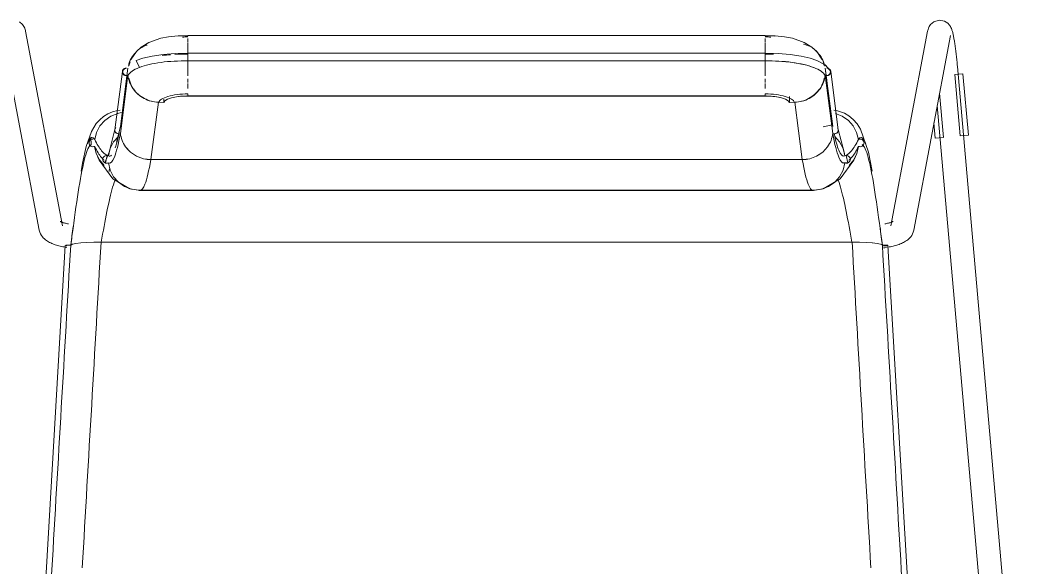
# Model space of a CAD drawing. Header units: millimetres. Extents: x 155927 to 326028, y -36033 to 97293.
# Drawn here: x 162351 to 162869, y 32433 to 32712 of the extents above; entities that cross this region are included whole.
import ezdxf

# ---------------------------------------------------------------- set-up
doc = ezdxf.new("R2010")
doc.units = ezdxf.units.MM
doc.header["$MEASUREMENT"] = 0
doc.layers.add('I-FURN', color=8, linetype='CONTINUOUS', lineweight=9)

msp = doc.modelspace()

# ---------------------------------------------------------------- linework, layer by layer
at = {"layer": 'I-FURN'}
for p, q in [((162817.77, 32711.42), (162820.52, 32712.25)), ((162820.52, 32712.25), (162823.28, 32711.77)), ((162823.28, 32711.77), (162824.94, 32710.73)), ((162350.83, 32711.42), (162352.41, 32710.1)), ((162352.41, 32710.1), (162353.16, 32709.02)), ((162353.16, 32709.02), (162353.53, 32708.21)), ((162353.53, 32708.21), (162353.75, 32707.59)), ((162353.75, 32707.59), (162353.88, 32707.08)), ((162353.88, 32707.08), (162353.97, 32706.66)), ((162372.78, 32607.37), (162353.97, 32706.66)), ((162814.63, 32706.66), (162795.82, 32607.37)), ((162814.72, 32707.08), (162814.63, 32706.66)), ((162814.86, 32707.59), (162814.72, 32707.08)), ((162815.07, 32708.21), (162814.86, 32707.59)), ((162815.45, 32709.02), (162815.07, 32708.21)), ((162816.19, 32710.1), (162815.45, 32709.02)), ((162817.77, 32711.42), (162816.19, 32710.1)), ((162824.94, 32710.73), (162825.79, 32709.82)), ((162825.79, 32709.82), (162826.27, 32709.12)), ((162826.27, 32709.12), (162826.57, 32708.56)), ((162826.57, 32708.56), (162826.79, 32708.08)), ((162826.79, 32708.08), (162826.96, 32707.65)), ((162826.96, 32707.65), (162827.1, 32707.25)), ((162827.1, 32707.25), (162827.22, 32706.85)), ((162827.22, 32706.85), (162827.34, 32706.46)), ((162827.34, 32706.46), (162827.45, 32706.06)), ((162342.18, 32704.43), (162360.99, 32605.14)), ((162422.99, 32703.07), (162416.94, 32700.94)), ((162427.02, 32703.86), (162422.99, 32703.07)), ((162431.84, 32704.36), (162427.02, 32703.86)), ((162436.88, 32704.47), (162431.84, 32704.36)), ((162731.73, 32704.48), (162436.87, 32704.48)), ((162436.87, 32704.17), (162436.87, 32704.46)), ((162436.87, 32701.23), (162436.87, 32702.98)), ((162436.88, 32704.47), (162436.88, 32704.3)), ((162731.73, 32704.3), (162731.73, 32704.47)), ((162731.73, 32704.47), (162736.76, 32704.36)), ((162731.73, 32704.46), (162731.73, 32704.17)), ((162731.73, 32702.98), (162731.73, 32701.23)), ((162736.76, 32704.36), (162741.58, 32703.86)), ((162741.58, 32703.86), (162745.61, 32703.07)), ((162745.61, 32703.07), (162751.66, 32700.94)), ((162807.61, 32605.14), (162826.42, 32704.43)), ((162827.45, 32706.06), (162827.55, 32705.64)), ((162827.55, 32705.64), (162827.65, 32705.22)), ((162827.65, 32705.22), (162827.75, 32704.77)), ((162827.75, 32704.77), (162827.85, 32704.31)), ((162827.85, 32704.31), (162827.94, 32703.84)), ((162827.94, 32703.84), (162828.04, 32703.34)), ((162828.04, 32703.34), (162828.13, 32702.83)), ((162828.13, 32702.83), (162828.22, 32702.29)), ((162828.22, 32702.29), (162828.32, 32701.74)), ((162828.32, 32701.74), (162828.41, 32701.17)), ((162410.58, 32696.25), (162407.9, 32692.36)), ((162413.06, 32698.55), (162410.58, 32696.25)), ((162416.94, 32700.94), (162413.06, 32698.55)), ((162436.87, 32698.38), (162436.87, 32700.95)), ((162436.87, 32695.19), (162436.87, 32698.21)), ((162436.87, 32698.22), (162436.87, 32695.19)), ((162731.73, 32700.95), (162731.73, 32698.38)), ((162731.73, 32695.19), (162731.73, 32698.22)), ((162731.73, 32698.21), (162731.73, 32695.19)), ((162751.66, 32700.94), (162755.54, 32698.55)), ((162755.54, 32698.55), (162758.02, 32696.25)), ((162758.02, 32696.25), (162760.7, 32692.36)), ((162828.41, 32701.17), (162828.5, 32700.59)), ((162828.5, 32700.59), (162828.59, 32699.98)), ((162828.59, 32699.98), (162828.68, 32699.37)), ((162828.68, 32699.37), (162828.77, 32698.73)), ((162828.77, 32698.73), (162828.86, 32698.08)), ((162828.86, 32698.08), (162828.95, 32697.42)), ((162828.95, 32697.42), (162829.04, 32696.74)), ((162829.04, 32696.74), (162829.12, 32696.06)), ((162407.9, 32692.36), (162407.81, 32692.16)), ((162413.9, 32692.91), (162410.45, 32691.75)), ((162410.45, 32691.75), (162412.21, 32688.21)), ((162418.59, 32694.01), (162413.9, 32692.91)), ((162424.21, 32694.86), (162418.59, 32694.01)), ((162430.33, 32695.34), (162424.21, 32694.86)), ((162436.87, 32695.44), (162430.33, 32695.34)), ((162731.73, 32695.44), (162436.87, 32695.44)), ((162436.87, 32691.59), (162436.87, 32695.44)), ((162436.87, 32691.5), (162436.87, 32687.69)), ((162436.87, 32687.69), (162436.87, 32691.5)), ((162436.87, 32691.48), (162731.73, 32691.48)), ((162436.87, 32695.44), (162436.87, 32695.37)), ((162436.87, 32695.37), (162436.87, 32695.17)), ((162436.87, 32695.17), (162436.87, 32694.87)), ((162436.87, 32694.87), (162436.87, 32694.48)), ((162436.87, 32694.48), (162436.87, 32694.02)), ((162436.87, 32694.02), (162436.87, 32693.53)), ((162436.87, 32693.53), (162436.87, 32693.03)), ((162436.87, 32693.03), (162436.87, 32692.56)), ((162436.87, 32692.56), (162436.87, 32692.14)), ((162436.87, 32692.14), (162436.87, 32691.81)), ((162436.87, 32691.81), (162436.87, 32691.59)), ((162731.73, 32695.44), (162731.73, 32691.48)), ((162731.73, 32695.44), (162738.27, 32695.34)), ((162731.73, 32695.37), (162731.73, 32695.44)), ((162731.73, 32695.17), (162731.73, 32695.37)), ((162731.73, 32694.87), (162731.73, 32695.17)), ((162731.73, 32694.48), (162731.73, 32694.87)), ((162731.73, 32694.02), (162731.73, 32694.48)), ((162731.73, 32693.53), (162731.73, 32694.02)), ((162731.73, 32693.03), (162731.73, 32693.53)), ((162731.73, 32692.56), (162731.73, 32693.03)), ((162731.73, 32692.14), (162731.73, 32692.56)), ((162731.73, 32691.81), (162731.73, 32692.14)), ((162731.73, 32691.59), (162731.73, 32691.81)), ((162731.73, 32691.48), (162731.73, 32691.59)), ((162731.73, 32687.69), (162731.73, 32691.5)), ((162731.73, 32691.5), (162731.73, 32687.69)), ((162737.95, 32691.4), (162731.73, 32691.48)), ((162744.52, 32690.86), (162737.95, 32691.4)), ((162738.27, 32695.34), (162744.39, 32694.86)), ((162744.39, 32694.86), (162750.01, 32694.01)), ((162750.01, 32694.01), (162754.7, 32692.91)), ((162754.7, 32692.91), (162758.16, 32691.75)), ((162758.16, 32691.75), (162762.27, 32689.57)), ((162760.7, 32692.36), (162760.8, 32692.16)), ((162829.12, 32696.06), (162829.21, 32695.36)), ((162829.21, 32695.36), (162829.29, 32694.65)), ((162829.29, 32694.65), (162829.37, 32693.93)), ((162829.37, 32693.93), (162829.45, 32693.2)), ((162829.45, 32693.2), (162829.53, 32692.47)), ((162829.53, 32692.47), (162829.61, 32691.73)), ((162829.61, 32691.73), (162829.68, 32690.99)), ((162829.68, 32690.99), (162829.75, 32690.24)), ((162403.42, 32686.17), (162399.57, 32656.39)), ((162406.26, 32687.73), (162402.42, 32658.03)), ((162436.87, 32683.94), (162436.87, 32687.5)), ((162731.73, 32687.5), (162731.73, 32683.94)), ((162748.53, 32690.27), (162744.52, 32690.86)), ((162752.96, 32689.3), (162748.53, 32690.27)), ((162756.4, 32688.21), (162752.96, 32689.3)), ((162762.27, 32689.57), (162764.82, 32686.67)), ((162766.18, 32658.03), (162762.34, 32687.73)), ((162762.49, 32686.53), (162763.11, 32681.76)), ((162769.03, 32656.39), (162765.18, 32686.17)), ((162829.75, 32690.24), (162829.82, 32689.49)), ((162829.82, 32689.49), (162829.89, 32688.74)), ((162829.89, 32688.74), (162829.9, 32688.58)), ((162868.85, 32245.26), (162829.9, 32688.58)), ((162406.24, 32684.19), (162402.4, 32654.48)), ((162405.81, 32684.2), (162405.49, 32681.76)), ((162436.87, 32680.47), (162436.87, 32682.31)), ((162731.73, 32682.31), (162731.73, 32680.47)), ((162762.36, 32684.19), (162766.2, 32654.48)), ((162828.49, 32684.6), (162831.25, 32653.19)), ((162828.61, 32684.61), (162830.67, 32684.79)), ((162830.67, 32684.79), (162832.72, 32684.97)), ((162832.72, 32684.97), (162835.48, 32653.56)), ((162436.87, 32677.49), (162436.87, 32679.95)), ((162731.73, 32679.95), (162731.73, 32677.49)), ((162417.95, 32641.11), (162421.81, 32670.38)), ((162421.81, 32670.38), (162424.52, 32670.32)), ((162424.52, 32671.98), (162424.52, 32670.32)), ((162424.52, 32670.32), (162425.16, 32671.18)), ((162425.16, 32671.18), (162426.51, 32671.97)), ((162426.51, 32671.97), (162428.49, 32672.64)), ((162428.49, 32672.64), (162430.99, 32673.15)), ((162430.99, 32673.15), (162433.84, 32673.47)), ((162433.84, 32673.47), (162436.87, 32673.57)), ((162731.73, 32673.63), (162436.87, 32673.63)), ((162436.87, 32673.57), (162731.73, 32673.57)), ((162731.73, 32673.57), (162734.76, 32673.47)), ((162734.76, 32673.47), (162737.62, 32673.15)), ((162737.62, 32673.15), (162740.11, 32672.64)), ((162740.11, 32672.64), (162742.09, 32671.97)), ((162742.09, 32671.97), (162743.44, 32671.18)), ((162743.44, 32671.18), (162744.08, 32670.32)), ((162744.08, 32670.32), (162744.08, 32673.32)), ((162744.08, 32670.32), (162746.8, 32670.38)), ((162746.8, 32670.38), (162750.66, 32641.11)), ((162822.8, 32652.45), (162820.81, 32675.05)), ((162398.37, 32665.58), (162396.01, 32664.55)), ((162400.88, 32666.24), (162398.37, 32665.58)), ((162402.3, 32666.39), (162400.88, 32666.24)), ((162402.76, 32665.1), (162401.02, 32664.73)), ((162401.03, 32664.72), (162402.77, 32665.09)), ((162768.57, 32666.06), (162766.8, 32666.29)), ((162772.17, 32664.77), (162768.57, 32666.06)), ((162819.6, 32668.71), (162856.9, 32244.21)), ((162391.83, 32661.49), (162390.09, 32659.53)), ((162393.81, 32663.18), (162391.83, 32661.49)), ((162394.42, 32661.15), (162391.94, 32658.33)), ((162396.01, 32664.55), (162393.81, 32663.18)), ((162397.51, 32663.33), (162394.42, 32661.15)), ((162401.02, 32664.73), (162397.51, 32663.33)), ((162771.1, 32663.33), (162767.58, 32664.73)), ((162774.18, 32661.15), (162771.1, 32663.33)), ((162774.44, 32663.43), (162772.17, 32664.77)), ((162776.66, 32658.33), (162774.18, 32661.15)), ((162776.61, 32661.65), (162774.44, 32663.43)), ((162778.6, 32659.41), (162776.61, 32661.65)), ((162817.87, 32659.97), (162818.57, 32652.07)), ((162387.59, 32655.42), (162384.92, 32647.79)), ((162390.09, 32659.53), (162387.59, 32655.42)), ((162390.2, 32655.01), (162389.3, 32651.38)), ((162391.94, 32658.33), (162390.2, 32655.01)), ((162399.58, 32656.47), (162396.61, 32644.85)), ((162399.62, 32656.63), (162399.55, 32656.16)), ((162399.55, 32656.16), (162399.62, 32655.69)), ((162399.81, 32657.07), (162399.62, 32656.63)), ((162399.62, 32655.69), (162399.81, 32655.25)), ((162400.1, 32657.45), (162399.81, 32657.07)), ((162399.81, 32655.25), (162400.1, 32654.86)), ((162400.1, 32654.86), (162400.49, 32654.56)), ((162401.17, 32652.52), (162402.54, 32658.81)), ((162766.06, 32658.81), (162761.24, 32657.86)), ((162768.12, 32654.56), (162768.5, 32654.86)), ((162768.5, 32654.86), (162768.79, 32655.25)), ((162768.98, 32656.63), (162768.79, 32657.07)), ((162768.79, 32655.25), (162768.98, 32655.69)), ((162769.05, 32656.16), (162768.98, 32656.63)), ((162768.98, 32655.69), (162769.05, 32656.16)), ((162769.02, 32656.47), (162771.99, 32644.85)), ((162778.4, 32655.01), (162776.66, 32658.33)), ((162779.3, 32651.38), (162778.4, 32655.01)), ((162780.42, 32656.58), (162778.6, 32659.41)), ((162784.41, 32644.87), (162780.42, 32656.58)), ((162386.5, 32650.16), (162386.42, 32649.67)), ((162386.42, 32649.67), (162386.48, 32649.19)), ((162386.43, 32649.67), (162386.5, 32650.16)), ((162386.49, 32649.19), (162386.43, 32649.67)), ((162386.5, 32650.16), (162386.7, 32650.61)), ((162386.69, 32650.61), (162386.5, 32650.16)), ((162386.99, 32651.01), (162386.69, 32650.61)), ((162386.7, 32650.61), (162387, 32651.01)), ((162387.38, 32651.31), (162386.99, 32651.01)), ((162387, 32651.01), (162387.38, 32651.31)), ((162388.39, 32652.3), (162387.23, 32652.62)), ((162387.23, 32652.62), (162387.42, 32648.77)), ((162387.38, 32651.31), (162387.84, 32651.51)), ((162387.84, 32651.51), (162387.38, 32651.31)), ((162387.84, 32651.51), (162388.33, 32651.58)), ((162388.33, 32651.58), (162387.84, 32651.51)), ((162388.83, 32651.54), (162389.3, 32651.37)), ((162389.3, 32651.38), (162388.83, 32651.54)), ((162398.9, 32650.12), (162397.15, 32646.72)), ((162401.41, 32652.99), (162398.9, 32650.12)), ((162400.41, 32650.09), (162401.17, 32652.52)), ((162400.49, 32654.56), (162400.94, 32654.37)), ((162400.94, 32654.37), (162401.43, 32654.29)), ((162401.43, 32654.29), (162401.93, 32654.33)), ((162766.67, 32654.33), (162767.17, 32654.29)), ((162767.17, 32654.29), (162767.66, 32654.37)), ((162769.7, 32650.12), (162767.19, 32652.99)), ((162767.66, 32654.37), (162768.12, 32654.56)), ((162771.45, 32646.72), (162769.7, 32650.12)), ((162779.3, 32651.37), (162779.77, 32651.54)), ((162779.77, 32651.54), (162779.3, 32651.38)), ((162779.77, 32651.54), (162780.27, 32651.58)), ((162780.27, 32651.58), (162779.77, 32651.54)), ((162780.27, 32651.58), (162780.76, 32651.51)), ((162780.77, 32651.51), (162780.27, 32651.58)), ((162780.76, 32651.51), (162781.22, 32651.31)), ((162781.22, 32651.31), (162780.77, 32651.51)), ((162781.22, 32651.31), (162781.61, 32651.01)), ((162781.61, 32651.01), (162781.22, 32651.31)), ((162781.61, 32651.01), (162781.91, 32650.61)), ((162781.91, 32650.61), (162781.61, 32651.01)), ((162781.91, 32650.61), (162782.1, 32650.16)), ((162782.11, 32650.16), (162781.91, 32650.61)), ((162782.1, 32650.16), (162782.18, 32649.67)), ((162782.18, 32649.67), (162782.11, 32650.16)), ((162782.18, 32649.67), (162782.12, 32649.19)), ((162782.12, 32649.19), (162782.18, 32649.67)), ((162820.61, 32652.25), (162818.57, 32652.07)), ((162822.67, 32652.44), (162820.61, 32652.25)), ((162833.43, 32653.38), (162831.37, 32653.2)), ((162835.48, 32653.56), (162833.43, 32653.38)), ((162384.92, 32647.79), (162383.03, 32639.27)), ((162386.48, 32649.19), (162386.66, 32648.73)), ((162386.67, 32648.73), (162386.49, 32649.19)), ((162386.66, 32648.73), (162386.95, 32648.32)), ((162386.96, 32648.33), (162386.67, 32648.73)), ((162386.95, 32648.32), (162387.33, 32648.01)), ((162387.33, 32648.01), (162386.96, 32648.33)), ((162387.78, 32647.8), (162387.33, 32648.01)), ((162387.33, 32648.01), (162387.78, 32647.8)), ((162388.27, 32647.71), (162387.78, 32647.8)), ((162387.78, 32647.8), (162388.27, 32647.71)), ((162388.77, 32647.74), (162388.27, 32647.71)), ((162388.27, 32647.71), (162388.77, 32647.74)), ((162389.25, 32647.89), (162388.77, 32647.74)), ((162388.77, 32647.74), (162389.25, 32647.89)), ((162390.04, 32644.28), (162389.25, 32647.89)), ((162389.25, 32647.89), (162390.03, 32644.27)), ((162396.61, 32644.85), (162394.44, 32639.53)), ((162397.15, 32646.72), (162396.26, 32643.01)), ((162405.03, 32647.72), (162407.52, 32644.98)), ((162407.52, 32644.98), (162410.63, 32642.9)), ((162757.97, 32642.9), (162761.09, 32644.98)), ((162761.09, 32644.98), (162763.57, 32647.72)), ((162772.35, 32643.01), (162771.45, 32646.72)), ((162771.99, 32644.85), (162772.31, 32642.99)), ((162779.35, 32647.89), (162778.56, 32644.28)), ((162778.57, 32644.27), (162779.35, 32647.89)), ((162779.83, 32647.74), (162779.35, 32647.89)), ((162779.35, 32647.89), (162779.83, 32647.74)), ((162780.33, 32647.71), (162779.83, 32647.74)), ((162779.83, 32647.74), (162780.33, 32647.71)), ((162780.82, 32647.8), (162780.33, 32647.71)), ((162780.33, 32647.71), (162780.82, 32647.8)), ((162781.27, 32648.01), (162780.82, 32647.8)), ((162780.82, 32647.8), (162781.27, 32648.01)), ((162781.65, 32648.33), (162781.27, 32648.01)), ((162781.27, 32648.01), (162781.65, 32648.32)), ((162781.93, 32648.73), (162781.65, 32648.33)), ((162781.65, 32648.32), (162781.94, 32648.73)), ((162782.12, 32649.19), (162781.93, 32648.73)), ((162781.94, 32648.73), (162782.12, 32649.19)), ((162786.31, 32635.2), (162784.41, 32644.87)), ((162383.03, 32639.27), (162382.29, 32635.2)), ((162390.03, 32644.27), (162391.67, 32640.95)), ((162391.68, 32640.95), (162390.04, 32644.28)), ((162391.62, 32640.88), (162390.73, 32642.62)), ((162398.61, 32631.34), (162391.62, 32640.88)), ((162391.67, 32640.95), (162394.07, 32638.12)), ((162394.08, 32638.11), (162391.68, 32640.95)), ((162393.42, 32641.25), (162393.49, 32641.74)), ((162393.48, 32641.74), (162393.42, 32641.25)), ((162393.49, 32640.76), (162393.42, 32641.25)), ((162393.42, 32641.25), (162393.48, 32640.76)), ((162393.67, 32642.21), (162393.48, 32641.74)), ((162393.48, 32640.76), (162393.67, 32640.3)), ((162393.49, 32641.74), (162393.67, 32642.2)), ((162393.67, 32640.3), (162393.49, 32640.76)), ((162393.67, 32642.2), (162393.97, 32642.61)), ((162393.96, 32642.61), (162393.67, 32642.21)), ((162393.97, 32639.9), (162393.67, 32640.3)), ((162393.67, 32640.3), (162393.96, 32639.9)), ((162394.35, 32642.92), (162393.96, 32642.61)), ((162393.96, 32639.9), (162394.35, 32639.58)), ((162393.97, 32642.61), (162394.35, 32642.92)), ((162394.35, 32639.59), (162393.97, 32639.9)), ((162394.35, 32642.92), (162394.8, 32643.12)), ((162394.8, 32643.12), (162394.35, 32642.92)), ((162394.8, 32639.38), (162394.35, 32639.59)), ((162394.35, 32639.58), (162394.8, 32639.38)), ((162395.58, 32643.29), (162394.74, 32639.4)), ((162395.29, 32643.21), (162394.8, 32643.12)), ((162394.8, 32643.12), (162395.29, 32643.2)), ((162395.29, 32639.3), (162394.8, 32639.38)), ((162394.8, 32639.38), (162395.29, 32639.3)), ((162395.79, 32643.17), (162395.29, 32643.21)), ((162395.29, 32643.2), (162395.79, 32643.17)), ((162395.79, 32639.34), (162395.29, 32639.3)), ((162395.29, 32639.3), (162395.79, 32639.34)), ((162395.79, 32643.17), (162396.26, 32643)), ((162396.26, 32643.01), (162395.79, 32643.17)), ((162396.26, 32639.5), (162395.79, 32639.34)), ((162395.79, 32639.34), (162396.26, 32639.5)), ((162396.26, 32639.5), (162397.15, 32635.79)), ((162410.63, 32642.9), (162414.17, 32641.58)), ((162414.17, 32641.58), (162417.95, 32641.11)), ((162750.66, 32641.11), (162417.95, 32641.11)), ((162417.95, 32641.11), (162750.66, 32641.11)), ((162750.66, 32641.11), (162754.43, 32641.58)), ((162754.43, 32641.58), (162757.97, 32642.9)), ((162770, 32631.34), (162776.98, 32640.88)), ((162771.28, 32639.48), (162774.16, 32639.53)), ((162771.45, 32635.79), (162772.35, 32639.5)), ((162772.34, 32643), (162772.81, 32643.17)), ((162772.81, 32639.34), (162772.34, 32639.5)), ((162772.82, 32643.17), (162772.35, 32643.01)), ((162772.35, 32639.5), (162772.82, 32639.34)), ((162772.81, 32643.17), (162773.31, 32643.2)), ((162773.31, 32639.3), (162772.81, 32639.34)), ((162773.31, 32643.21), (162772.82, 32643.17)), ((162772.82, 32639.34), (162773.31, 32639.3)), ((162773.86, 32639.4), (162773.02, 32643.29)), ((162773.8, 32643.12), (162773.31, 32643.21)), ((162773.31, 32643.2), (162773.8, 32643.12)), ((162773.8, 32639.38), (162773.31, 32639.3)), ((162773.31, 32639.3), (162773.8, 32639.38)), ((162773.8, 32643.12), (162774.25, 32642.92)), ((162774.26, 32642.92), (162773.8, 32643.12)), ((162774.25, 32639.59), (162773.8, 32639.38)), ((162773.8, 32639.38), (162774.26, 32639.58)), ((162774.25, 32642.92), (162774.63, 32642.61)), ((162774.63, 32639.9), (162774.25, 32639.59)), ((162774.64, 32642.61), (162774.26, 32642.92)), ((162774.26, 32639.58), (162774.64, 32639.9)), ((162776.92, 32640.95), (162774.53, 32638.11)), ((162774.53, 32638.12), (162776.93, 32640.95)), ((162774.63, 32642.61), (162774.93, 32642.2)), ((162774.93, 32640.3), (162774.63, 32639.9)), ((162774.93, 32642.21), (162774.64, 32642.61)), ((162774.64, 32639.9), (162774.93, 32640.3)), ((162775.12, 32641.74), (162774.93, 32642.21)), ((162774.93, 32642.2), (162775.12, 32641.74)), ((162775.12, 32640.76), (162774.93, 32640.3)), ((162774.93, 32640.3), (162775.12, 32640.76)), ((162775.12, 32641.74), (162775.18, 32641.25)), ((162775.19, 32641.25), (162775.12, 32641.74)), ((162775.18, 32641.25), (162775.12, 32640.76)), ((162775.12, 32640.76), (162775.19, 32641.25)), ((162778.56, 32644.28), (162776.92, 32640.95)), ((162776.93, 32640.95), (162778.57, 32644.27)), ((162776.98, 32640.88), (162777.87, 32642.62)), ((162397.15, 32635.79), (162398.9, 32632.39)), ((162398.91, 32632.4), (162397.16, 32635.79)), ((162771.45, 32635.79), (162769.69, 32632.4)), ((162769.7, 32632.39), (162771.45, 32635.79)), ((162407.26, 32626.22), (162398.61, 32631.34)), ((162398.9, 32632.39), (162401.41, 32629.52)), ((162401.42, 32629.52), (162398.91, 32632.4)), ((162401.41, 32629.52), (162404.55, 32627.35)), ((162404.55, 32627.35), (162401.42, 32629.52)), ((162761.34, 32626.22), (162770, 32631.34)), ((162767.19, 32629.52), (162764.05, 32627.35)), ((162764.05, 32627.35), (162767.19, 32629.52)), ((162769.69, 32632.4), (162767.19, 32629.52)), ((162767.19, 32629.52), (162769.7, 32632.39)), ((162407.41, 32626.15), (162404.23, 32627.52)), ((162408.12, 32625.99), (162404.55, 32627.35)), ((162404.55, 32627.35), (162408.12, 32625.98)), ((162412.45, 32625.36), (162407.41, 32626.15)), ((162411.91, 32625.51), (162408.12, 32625.99)), ((162408.12, 32625.98), (162411.91, 32625.51)), ((162756.69, 32625.51), (162411.91, 32625.51)), ((162411.91, 32625.51), (162756.69, 32625.51)), ((162412.45, 32625.36), (162717.25, 32625.36)), ((162717.25, 32625.36), (162756.16, 32625.36)), ((162756.15, 32625.36), (162761.19, 32626.15)), ((162760.48, 32625.99), (162756.69, 32625.51)), ((162756.69, 32625.51), (162760.48, 32625.98)), ((162764.05, 32627.35), (162760.48, 32625.99)), ((162760.48, 32625.98), (162764.05, 32627.35)), ((162761.19, 32626.15), (162764.37, 32627.52)), ((162371.56, 32609.6), (162371.59, 32609.58)), ((162371.59, 32609.58), (162371.66, 32609.54)), ((162371.66, 32609.54), (162371.75, 32609.49)), ((162371.75, 32609.49), (162371.9, 32609.42)), ((162371.9, 32609.42), (162372.09, 32609.33)), ((162372.09, 32609.33), (162372.33, 32609.24)), ((162372.33, 32609.24), (162372.6, 32609.14)), ((162372.6, 32609.14), (162372.9, 32609.03)), ((162372.9, 32609.03), (162373.23, 32608.92)), ((162373.23, 32608.92), (162373.6, 32608.81)), ((162373.6, 32608.81), (162374, 32608.71)), ((162374, 32608.71), (162374.42, 32608.6)), ((162374.42, 32608.6), (162374.86, 32608.5)), ((162374.86, 32608.5), (162375.33, 32608.4)), ((162375.33, 32608.4), (162375.82, 32608.3)), ((162793.27, 32608.4), (162792.78, 32608.3)), ((162793.74, 32608.5), (162793.27, 32608.4)), ((162794.19, 32608.6), (162793.74, 32608.5)), ((162794.61, 32608.71), (162794.19, 32608.6)), ((162795, 32608.81), (162794.61, 32608.71)), ((162795.37, 32608.92), (162795, 32608.81)), ((162795.7, 32609.03), (162795.37, 32608.92)), ((162796.01, 32609.14), (162795.7, 32609.03)), ((162796.28, 32609.24), (162796.01, 32609.14)), ((162796.51, 32609.33), (162796.28, 32609.24)), ((162796.7, 32609.42), (162796.51, 32609.33)), ((162796.85, 32609.49), (162796.7, 32609.42)), ((162796.94, 32609.54), (162796.85, 32609.49)), ((162797.01, 32609.58), (162796.94, 32609.54)), ((162797.04, 32609.6), (162797.01, 32609.58)), ((162360.99, 32605.14), (162361.25, 32604.15)), ((162361.25, 32604.15), (162361.61, 32603.25)), ((162361.61, 32603.25), (162362.05, 32602.46)), ((162806.99, 32603.25), (162806.55, 32602.46)), ((162807.35, 32604.15), (162806.99, 32603.25)), ((162807.61, 32605.14), (162807.35, 32604.15)), ((162362.05, 32602.46), (162362.54, 32601.78)), ((162362.54, 32601.78), (162363.04, 32601.18)), ((162363.04, 32601.18), (162363.57, 32600.66)), ((162363.57, 32600.66), (162364.1, 32600.21)), ((162364.1, 32600.21), (162364.63, 32599.81)), ((162364.63, 32599.81), (162365.17, 32599.45)), ((162365.17, 32599.45), (162365.71, 32599.12)), ((162365.71, 32599.12), (162366.24, 32598.83)), ((162366.24, 32598.83), (162366.79, 32598.56)), ((162366.79, 32598.56), (162367.35, 32598.31)), ((162367.35, 32598.31), (162367.92, 32598.07)), ((162367.92, 32598.07), (162368.5, 32597.85)), ((162368.5, 32597.85), (162369.1, 32597.65)), ((162377.05, 32597.48), (162377.95, 32597.88)), ((162377.95, 32597.88), (162377.05, 32597.48)), ((162379.7, 32598.25), (162377.95, 32597.88)), ((162377.95, 32597.88), (162379.69, 32598.24)), ((162382.2, 32598.56), (162379.7, 32598.25)), ((162379.7, 32598.25), (162382.16, 32598.55)), ((162382.19, 32598.56), (162385.25, 32598.79)), ((162385.3, 32598.8), (162382.2, 32598.56)), ((162385.3, 32598.8), (162388.77, 32598.95)), ((162388.83, 32598.95), (162385.3, 32598.8)), ((162388.83, 32598.95), (162392.52, 32599.01)), ((162392.6, 32599.01), (162388.83, 32598.95)), ((162776, 32599.01), (162392.6, 32599.01)), ((162392.6, 32599.01), (162776, 32599.01)), ((162779.77, 32598.95), (162776, 32599.01)), ((162776.08, 32599.01), (162779.77, 32598.95)), ((162783.3, 32598.8), (162779.77, 32598.95)), ((162779.83, 32598.95), (162783.31, 32598.8)), ((162786.41, 32598.56), (162783.3, 32598.8)), ((162783.35, 32598.79), (162786.41, 32598.56)), ((162788.9, 32598.25), (162786.41, 32598.56)), ((162786.44, 32598.55), (162788.9, 32598.25)), ((162790.65, 32597.88), (162788.9, 32598.25)), ((162788.91, 32598.24), (162790.65, 32597.88)), ((162790.65, 32597.88), (162791.55, 32597.48)), ((162791.55, 32597.48), (162790.65, 32597.88)), ((162800.1, 32597.85), (162799.51, 32597.65)), ((162800.68, 32598.07), (162800.1, 32597.85)), ((162801.25, 32598.31), (162800.68, 32598.07)), ((162801.81, 32598.56), (162801.25, 32598.31)), ((162802.36, 32598.83), (162801.81, 32598.56)), ((162802.9, 32599.12), (162802.36, 32598.83)), ((162803.44, 32599.45), (162802.9, 32599.12)), ((162803.97, 32599.81), (162803.44, 32599.45)), ((162804.51, 32600.21), (162803.97, 32599.81)), ((162805.04, 32600.66), (162804.51, 32600.21)), ((162805.56, 32601.18), (162805.04, 32600.66)), ((162806.07, 32601.78), (162805.56, 32601.18)), ((162806.55, 32602.46), (162806.07, 32601.78)), ((162354.9, 32265.38), (162374.18, 32597.29)), ((162369.1, 32597.65), (162369.7, 32597.45)), ((162369.7, 32597.45), (162370.32, 32597.27)), ((162370.32, 32597.27), (162370.95, 32597.1)), ((162370.95, 32597.1), (162371.59, 32596.94)), ((162371.59, 32596.94), (162372.25, 32596.78)), ((162372.25, 32596.78), (162372.92, 32596.64)), ((162372.92, 32596.64), (162373.6, 32596.51)), ((162373.6, 32596.51), (162374.29, 32596.38)), ((162374.24, 32597.24), (162374.18, 32597.29)), ((162374.19, 32597.29), (162374.25, 32597.24)), ((162374.29, 32596.38), (162374.99, 32596.27)), ((162374.43, 32597.19), (162374.72, 32597.14)), ((162374.72, 32597.14), (162374.43, 32597.19)), ((162374.75, 32597.44), (162374.45, 32597.39)), ((162374.45, 32597.39), (162374.75, 32597.44)), ((162374.72, 32597.14), (162375.1, 32597.11)), ((162375.1, 32597.11), (162374.72, 32597.14)), ((162375.14, 32597.47), (162374.75, 32597.44)), ((162374.75, 32597.44), (162375.13, 32597.47)), ((162375.13, 32597.47), (162375.59, 32597.49)), ((162375.59, 32597.49), (162375.14, 32597.47)), ((162376.08, 32597.5), (162375.59, 32597.49)), ((162375.59, 32597.49), (162376.08, 32597.5)), ((162376.58, 32597.5), (162376.08, 32597.5)), ((162376.08, 32597.5), (162376.58, 32597.5)), ((162377.05, 32597.48), (162376.58, 32597.5)), ((162376.58, 32597.5), (162377.05, 32597.48)), ((162792.02, 32597.5), (162791.55, 32597.48)), ((162791.55, 32597.48), (162792.02, 32597.5)), ((162792.52, 32597.5), (162792.02, 32597.5)), ((162792.02, 32597.5), (162792.52, 32597.5)), ((162792.06, 32597.08), (162792.56, 32597.08)), ((162792.56, 32597.08), (162792.06, 32597.08)), ((162792.89, 32596.16), (162792.17, 32596.06)), ((162793.01, 32597.49), (162792.52, 32597.5)), ((162792.52, 32597.5), (162793.01, 32597.49)), ((162792.56, 32597.08), (162793.05, 32597.09)), ((162793.05, 32597.09), (162792.56, 32597.08)), ((162793.61, 32596.27), (162792.89, 32596.16)), ((162793.47, 32597.47), (162793.01, 32597.49)), ((162793.01, 32597.49), (162793.47, 32597.47)), ((162793.05, 32597.09), (162793.5, 32597.11)), ((162793.5, 32597.11), (162793.05, 32597.09)), ((162793.85, 32597.44), (162793.47, 32597.47)), ((162793.47, 32597.47), (162793.86, 32597.44)), ((162793.5, 32597.11), (162793.88, 32597.14)), ((162793.88, 32597.14), (162793.5, 32597.11)), ((162794.15, 32597.39), (162793.85, 32597.44)), ((162793.86, 32597.44), (162794.15, 32597.39)), ((162793.88, 32597.14), (162794.17, 32597.19)), ((162794.17, 32597.19), (162793.88, 32597.14)), ((162794.34, 32597.34), (162794.15, 32597.39)), ((162794.15, 32597.39), (162794.35, 32597.34)), ((162794.17, 32597.19), (162794.35, 32597.24)), ((162794.36, 32597.24), (162794.17, 32597.19)), ((162795.01, 32596.51), (162794.31, 32596.38)), ((162794.41, 32597.29), (162794.34, 32597.34)), ((162794.35, 32597.34), (162794.42, 32597.29)), ((162794.35, 32597.24), (162794.41, 32597.29)), ((162794.42, 32597.29), (162794.36, 32597.24)), ((162813.71, 32265.38), (162794.42, 32597.29)), ((162795.69, 32596.64), (162795.01, 32596.51)), ((162796.36, 32596.78), (162795.69, 32596.64)), ((162797.01, 32596.94), (162796.36, 32596.78)), ((162797.65, 32597.1), (162797.01, 32596.94)), ((162798.28, 32597.27), (162797.65, 32597.1)), ((162798.9, 32597.45), (162798.28, 32597.27)), ((162799.51, 32597.65), (162798.9, 32597.45))]:
    msp.add_line(p, q, dxfattribs=at)
for centre, major_axis, ratio, start_param, end_param in [((162436.87, 32700.2), (-12.4, 0), 0.287441, 4.712389, 4.932602), ((162731.73, 32700.2), (12.4, 0), 0.287441, 1.332781, 1.570796), ((162436.87, 32688.73), (0, 15.75), 0.000004, 2.669107, 2.851347), ((162731.73, 32688.73), (0, 15.75), 0.000004, 3.431839, 3.614078), ((162401.52, 32656.16), (1.96, 0), 0.955139, 2.379629, 4.923331), ((162767.09, 32656.16), (1.96, 0), 0.955139, 4.501447, 6.790779), ((162418.08, 32656.18), (15.78, 0), 0.955139, 3.254129, 3.495629), ((162418.08, 32656.18), (15.78, 0), 0.955139, 3.495799, 3.737346), ((162750.53, 32656.18), (15.78, 0), 0.955139, 5.687432, 5.928979), ((162750.53, 32656.18), (15.78, 0), 0.955139, 5.929149, 6.170649), ((162418.08, 32656.18), (15.78, 0), 0.955139, 3.737469, 4.704147), ((162750.53, 32656.18), (15.78, 0), 0.955139, 4.720632, 5.68731)]:
    msp.add_ellipse(centre, major_axis=major_axis, ratio=ratio, start_param=start_param, end_param=end_param, dxfattribs=at)
for points in [[(162432.27, 32704.2), (162433.74, 32704.33), (162435.3, 32704.39), (162436.87, 32704.38)], [(162731.73, 32704.38), (162733.44, 32704.39), (162735.12, 32704.32), (162736.7, 32704.16)], [(162754.11, 32699), (162753.22, 32699.43), (162752.3, 32699.83), (162751.34, 32700.06)], [(162406.71, 32689.06), (162406.87, 32689.74), (162407.07, 32690.42), (162407.32, 32691.07)], [(162423.72, 32694.23), (162425.13, 32694.41), (162426.58, 32694.58), (162428.06, 32694.68)], [(162430.27, 32694.8), (162432.46, 32694.91), (162434.66, 32694.94), (162436.87, 32694.9)], [(162731.73, 32694.9), (162733.16, 32694.93), (162734.58, 32694.92), (162735.99, 32694.89)], [(162731.73, 32691.5), (162734.07, 32691.55), (162738.73, 32691.47), (162745.58, 32690.84), (162751.72, 32689.73), (162756.8, 32688.21), (162760.5, 32686.31), (162761.81, 32684.9), (162762.16, 32684.18)], [(162761.27, 32691.06), (162761.52, 32690.44), (162761.68, 32689.79), (162761.82, 32689.13)], [(162406.44, 32684.18), (162406.8, 32684.9), (162408.11, 32686.31), (162410.57, 32687.57), (162412.04, 32688.14)], [(162406.24, 32684.19), (162406.39, 32682.94), (162406.97, 32680.57), (162408.73, 32677.23), (162411.26, 32674.39), (162414.41, 32672.2), (162418.01, 32670.78), (162420.51, 32670.42), (162421.81, 32670.38)], [(162408.22, 32678.67), (162407.53, 32679.93), (162407.12, 32681.3), (162406.79, 32682.68)], [(162746.8, 32670.38), (162748.09, 32670.42), (162750.59, 32670.78), (162754.19, 32672.2), (162757.34, 32674.39), (162759.87, 32677.23), (162761.63, 32680.57), (162762.21, 32682.94), (162762.36, 32684.19)], [(162761.9, 32682.67), (162761.59, 32681.28), (162761.08, 32679.91), (162760.39, 32678.66)], [(162763.12, 32684), (162762.95, 32683.99), (162762.78, 32683.99), (162762.63, 32684.03)], [(162422.05, 32670.4), (162422.18, 32670.95), (162423.13, 32672.05), (162426.45, 32673.45), (162431.25, 32674.41), (162434.98, 32674.67), (162436.87, 32674.7)], [(162436.04, 32673.63), (162433.26, 32673.57), (162430.71, 32673.21), (162428.5, 32672.69)], [(162731.73, 32674.7), (162735.52, 32674.64), (162742.91, 32673.68), (162746.29, 32671.51), (162746.55, 32670.4)], [(162740.11, 32672.69), (162738.06, 32673.23), (162735.34, 32673.52), (162732.56, 32673.61)], [(162399.79, 32647.16), (162400.45, 32649.05), (162401.11, 32651.86), (162401.77, 32654.9)], [(162396.26, 32639.5), (162397.28, 32638.95), (162399.33, 32640.92), (162401.38, 32648.98), (162402.4, 32654.48)], [(162772.34, 32639.5), (162771.32, 32638.95), (162769.27, 32640.92), (162767.23, 32648.98), (162766.2, 32654.48)], [(162396.26, 32643), (162396.8, 32642.71), (162397.35, 32642.86), (162397.89, 32643.43)], [(162396.65, 32635.04), (162396.71, 32635.51), (162396.76, 32635.97), (162396.82, 32636.44)], [(162411.91, 32625.51), (162412.09, 32625.41), (162412.27, 32625.36), (162412.45, 32625.36)], [(162756.16, 32625.36), (162756.34, 32625.36), (162756.51, 32625.41), (162756.69, 32625.51)], [(162377.07, 32597.49), (162377.46, 32600.61), (162377.86, 32603.77), (162378.25, 32606.89)], [(162791.54, 32597.49), (162791.15, 32600.55), (162790.76, 32603.64), (162790.37, 32606.69)], [(162382.94, 32432.77), (162386.13, 32488.23), (162389.33, 32543.65), (162392.52, 32599.01)], [(162776.08, 32599.01), (162779.28, 32543.65), (162782.47, 32488.23), (162785.67, 32432.77)], [(162377.05, 32597.48), (162373.83, 32542.24), (162367.39, 32431.65), (162360.95, 32320.88), (162357.73, 32265.48)], [(162791.55, 32597.48), (162794.77, 32542.24), (162801.21, 32431.65), (162807.65, 32320.88), (162810.87, 32265.48)]]:
    msp.add_open_spline(points, degree=3, dxfattribs=at)
for points, knots in [([(162411.37, 32696.98), (162410.42, 32696.19), (162408.75, 32694.38), (162407.15, 32691.56), (162406.69, 32689.65), (162406.53, 32688.91)], [0.5, 0.5, 0.5, 0.5, 0.6666667, 0.8333333, 0.9365189, 0.9365189, 0.9365189, 0.9365189]), ([(162416.01, 32699.63), (162415.49, 32699.45), (162414.15, 32698.88), (162412.89, 32698.14), (162412.16, 32697.61)], [0.260519, 0.260519, 0.260519, 0.260519, 0.3333333, 0.4544474, 0.4544474, 0.4544474, 0.4544474]), ([(162762.15, 32688.84), (162761.99, 32689.61), (162761.42, 32691.51), (162759.86, 32694.37), (162757.86, 32696.56), (162756.47, 32697.57), (162756.07, 32697.83)], [0.0592823, 0.0592823, 0.0592823, 0.0592823, 0.1666667, 0.3333333, 0.5, 0.565028, 0.565028, 0.565028, 0.565028]), ([(162412.21, 32688.21), (162413.63, 32688.75), (162416.96, 32689.75), (162423.02, 32690.84), (162429.88, 32691.47), (162434.53, 32691.55), (162436.87, 32691.5)], [0.3397465, 0.3397465, 0.3397465, 0.3397465, 0.5, 0.6666667, 0.8333333, 0.9999948, 0.9999948, 0.9999948, 0.9999948]), ([(162405.39, 32687.77), (162405.25, 32687.77), (162405.02, 32687.76), (162404.73, 32687.69), (162404.46, 32687.59), (162404.15, 32687.41), (162403.83, 32687.12), (162403.59, 32686.76), (162403.46, 32686.41), (162403.41, 32686.1), (162403.41, 32685.83), (162403.44, 32685.56), (162403.51, 32685.31), (162403.63, 32685.06), (162403.82, 32684.75), (162404.14, 32684.42), (162404.54, 32684.19), (162404.89, 32684.07), (162405.15, 32684.02), (162405.32, 32684), (162405.39, 32684)], [0.1111111, 0.1111111, 0.1111111, 0.1111111, 0.1666667, 0.1944444, 0.2222222, 0.2777778, 0.3333333, 0.3888889, 0.4444444, 0.4791667, 0.5138889, 0.5486111, 0.5833333, 0.6180556, 0.6527778, 0.7222222, 0.7916667, 0.8263889, 0.8611111, 0.8888889, 0.8888889, 0.8888889, 0.8888889]), ([(162404.99, 32684.1), (162404.87, 32684.13), (162404.64, 32684.23), (162404.23, 32684.51), (162403.77, 32685.05), (162403.52, 32685.93), (162403.75, 32686.71), (162404.14, 32687.22), (162404.53, 32687.52), (162404.99, 32687.71), (162405.31, 32687.75), (162405.48, 32687.75)], [-0.8125, -0.8125, -0.8125, -0.8125, -0.765625, -0.71875, -0.625, -0.5, -0.375, -0.3125, -0.25, -0.1875, -0.125, -0.125, -0.125, -0.125]), ([(162762.36, 32684.19), (162762.5, 32684.12), (162762.72, 32684.06), (162763, 32684.01), (162763.28, 32684), (162763.58, 32684.04), (162763.87, 32684.12), (162764.14, 32684.23), (162764.46, 32684.43), (162764.78, 32684.73), (162765.01, 32685.1), (162765.14, 32685.46), (162765.19, 32685.77), (162765.2, 32686.05), (162765.16, 32686.31), (162765.09, 32686.56), (162764.98, 32686.8), (162764.78, 32687.1), (162764.46, 32687.41), (162764.06, 32687.63), (162763.71, 32687.73), (162763.45, 32687.77), (162763.29, 32687.77), (162763.21, 32687.77)], [0, 0, 0, 0, 0.0555556, 0.0833333, 0.1111111, 0.1666667, 0.1944444, 0.2222222, 0.2777778, 0.3333333, 0.3888889, 0.4444444, 0.4791667, 0.5138889, 0.5486111, 0.5833333, 0.6180556, 0.6527778, 0.7222222, 0.7916667, 0.8263889, 0.8611111, 0.8888889, 0.8888889, 0.8888889, 0.8888889]), ([(162763.12, 32687.75), (162763.29, 32687.75), (162763.58, 32687.71), (162763.96, 32687.57), (162764.37, 32687.31), (162764.83, 32686.79), (162765.08, 32685.93), (162764.85, 32685.13), (162764.46, 32684.6), (162764.07, 32684.29), (162763.77, 32684.14), (162763.61, 32684.1)], [-0.875, -0.875, -0.875, -0.875, -0.8125, -0.765625, -0.71875, -0.625, -0.5, -0.375, -0.3125, -0.25, -0.1875, -0.1875, -0.1875, -0.1875]), ([(162418.27, 32670.94), (162417.04, 32671.26), (162413.52, 32672.69), (162410.21, 32675.15), (162409.08, 32677.31)], [-0.8333333, -0.8333333, -0.8333333, -0.8333333, -0.6666667, -0.3333333, -0.3333333, -0.3333333, -0.3333333]), ([(162759.53, 32677.31), (162758.09, 32675.25), (162755.15, 32672.75), (162751.58, 32671.18), (162750.33, 32670.94)], [-0.6666667, -0.6666667, -0.6666667, -0.6666667, -0.3333333, -0.1666667, -0.1666667, -0.1666667, -0.1666667]), ([(162385.53, 32649.17), (162385.76, 32649.8), (162387.02, 32652.71), (162388.28, 32652.93), (162389.3, 32651.38)], [0.6929173, 0.6929173, 0.6929173, 0.6929173, 0.75, 1, 1, 1, 1]), ([(162389.3, 32651.37), (162390.46, 32648.98), (162392.55, 32645.55), (162394.65, 32643.76), (162395.58, 32643.29)], [0, 0, 0, 0, 0.5, 0.9025383, 0.9025383, 0.9025383, 0.9025383]), ([(162772.34, 32643), (162771.32, 32642.46), (162769.51, 32644.19), (162767.69, 32650.68), (162766.9, 32654.39)], [0, 0, 0, 0, 0.5, 0.8877852, 0.8877852, 0.8877852, 0.8877852]), ([(162779.3, 32651.37), (162778.14, 32648.98), (162776.05, 32645.55), (162773.96, 32643.76), (162773.02, 32643.29)], [0, 0, 0, 0, 0.5, 0.9025379, 0.9025379, 0.9025379, 0.9025379]), ([(162783.15, 32648.96), (162782.89, 32649.68), (162781.61, 32652.7), (162780.33, 32652.93), (162779.3, 32651.38)], [0.6866019, 0.6866019, 0.6866019, 0.6866019, 0.75, 1, 1, 1, 1]), ([(162377.05, 32597.48), (162378.07, 32605.03), (162380.1, 32620.24), (162383.15, 32638.68), (162385.59, 32646.98), (162387.01, 32648.58), (162387.42, 32648.77)], [0, 0, 0, 0, 0.25, 0.5, 0.75, 0.8499411, 0.8499411, 0.8499411, 0.8499411]), ([(162389.25, 32647.89), (162390.42, 32645.48), (162392.04, 32642.83), (162393.67, 32641.15), (162394.13, 32640.76)], [0, 0, 0, 0, 0.5, 0.6963068, 0.6963068, 0.6963068, 0.6963068]), ([(162779.35, 32647.89), (162778.19, 32645.48), (162776.56, 32642.83), (162774.93, 32641.15), (162774.47, 32640.76)], [0, 0, 0, 0, 0.5, 0.696307, 0.696307, 0.696307, 0.696307]), ([(162791.55, 32597.48), (162790.53, 32605.03), (162788.5, 32620.24), (162785.45, 32638.68), (162783.01, 32646.98), (162781.59, 32648.58), (162781.18, 32648.77)], [0, 0, 0, 0, 0.25, 0.5, 0.75, 0.8499412, 0.8499412, 0.8499412, 0.8499412]), ([(162412.45, 32625.36), (162413.27, 32625.36), (162415.11, 32627.74), (162416.94, 32635.38), (162417.95, 32641.11)], [0.0892847, 0.0892847, 0.0892847, 0.0892847, 0.5, 1, 1, 1, 1]), ([(162750.66, 32641.11), (162751.66, 32635.38), (162753.5, 32627.74), (162755.33, 32625.36), (162756.15, 32625.36)], [0, 0, 0, 0, 0.5, 0.9107154, 0.9107154, 0.9107154, 0.9107154]), ([(162392.6, 32599.01), (162393.57, 32604.4), (162395.52, 32615.18), (162397.95, 32625.89), (162399.41, 32630.13), (162399.9, 32631.28)], [0, 0, 0, 0, 0.25, 0.5, 0.625, 0.625, 0.625, 0.625]), ([(162768.7, 32631.28), (162769.19, 32630.13), (162770.65, 32625.89), (162773.08, 32615.18), (162775.03, 32604.4), (162776, 32599.01)], [0.375, 0.375, 0.375, 0.375, 0.5, 0.75, 1, 1, 1, 1])]:
    msp.add_open_spline(points, degree=3, knots=knots, dxfattribs=at)

doc.saveas('drawing.dxf')
